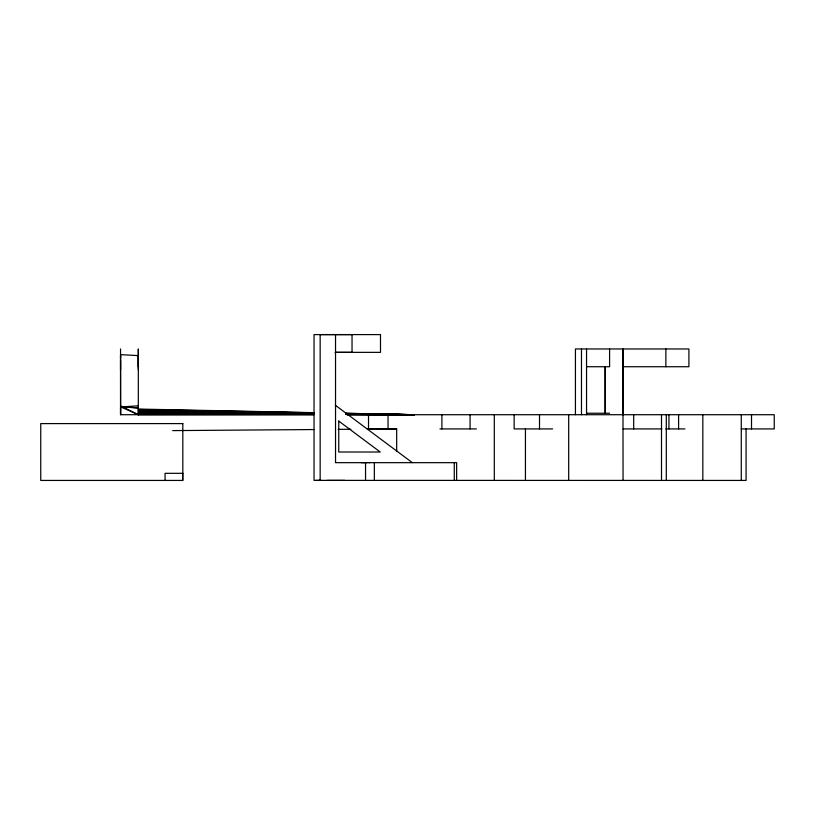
<?xml version="1.0" encoding="UTF-8"?>
<svg xmlns="http://www.w3.org/2000/svg" width="815" height="815" viewBox="0 0 815 815"><rect width="100%" height="100%" fill="white"/><g stroke="black" fill="none" stroke-linecap="round" stroke-linejoin="round"><path stroke-width="1.22" d="M120.559 407.928L120.559 414.713L313.897 414.672L138.305 414.713L120.559 406.828L138.305 407.928L138.305 414.713L120.559 405.839M120.559 369.613L120.559 360.536M138.305 369.613L138.316 348.963L138.316 409.059L313.897 412.655M320.152 480.422L320.152 334.588L352.039 334.598L352.039 352.355L335.536 352.335M335.536 334.568L335.536 462.665L456.645 462.665L456.645 480.422M365.548 480.422L365.548 462.665L361.402 462.665M374.35 480.422L374.35 462.665M454.271 480.422L454.271 462.665M120.549 357.968L120.559 355.635M138.305 414.152L138.305 414.458M410.566 414.713L413.989 414.713M138.305 405.839L122.535 406.828L138.305 407.928M369.694 462.665L368.91 462.665M367.259 462.665L366.414 462.665M172.699 430.605L313.948 429.546M338.133 429.362L350.858 429.271M367.402 429.148L396.671 428.924L396.691 451.418M335.067 352.355L380.493 352.355L380.493 334.598L314.04 334.598L314.04 480.381L746.082 480.432L746.082 428.924M586.545 366.73L609.589 366.73L609.589 348.963M586.545 413.236L609.589 413.236M346.976 414.713L774.25 414.713L774.25 428.924L741.273 428.924M396.691 428.924L368.512 428.924L368.512 414.713M439.937 428.924L476.388 428.924M552.631 428.924L514.153 428.924L514.153 414.713M623.057 428.924L661.851 428.924M665.824 428.924L684.916 428.924M182.825 473.321L165.068 473.321L165.068 480.432M327.11 480.402L344.714 480.392M346.976 414.631L414.407 414.713L345.703 413.307L414.407 414.713L346.976 414.519M315.66 480.422L321.395 480.402M138.316 413.928L313.897 414.428M319.327 480.392L320.417 480.422M138.316 413.429L313.897 414.244M345.703 414.397L414.407 414.713L345.703 413.541M138.316 412.889L313.897 414.051M345.703 414.264L414.407 414.713L345.703 413.674M138.316 412.309L313.897 413.837M345.703 414.112L414.407 414.713L345.703 413.816M138.316 411.707L313.897 413.623M345.703 413.969L414.407 414.713M138.316 411.106L313.897 413.399M138.316 410.526L313.897 413.195M138.316 409.986L313.897 412.991M138.316 409.487L313.897 412.808M335.189 405.126L412.329 462.665M138.305 413.164L138.305 414.713M138.305 366.872L138.305 355.625L120.559 354.627L120.569 414.713L120.549 348.963M751.511 414.713L751.511 428.924M741.273 414.713L741.273 480.432M702.836 414.713L702.836 480.432M678.6 414.713L678.6 428.924M668.942 414.713L668.942 428.924M666.303 414.713L666.303 480.432M665.865 348.963L665.865 366.73M661.505 414.713L661.505 480.432M633.683 414.713L633.683 428.924M623.057 480.432L622.925 348.963L622.935 414.713L622.925 366.73L688.909 366.73L688.909 348.963L575.431 348.963L575.431 414.692M586.545 348.963L586.545 414.713M581.482 348.963L581.482 414.713M568.687 414.713L568.687 480.432M539.51 414.713L539.51 428.924M525.441 428.619L525.441 480.432M494.308 414.713L494.308 480.432M470.082 414.713L470.082 428.924M441.903 414.713L441.903 428.924M388.042 414.713L388.042 428.924M182.682 473.321L182.682 480.432M338.745 421.07L338.745 452.009L380.238 452.019L338.745 421.07M182.825 423.596L40.75 423.596L40.75 480.432L182.825 480.432L182.825 423.596M605.188 413.45L605.168 366.495L605.178 413.46"/></g></svg>
